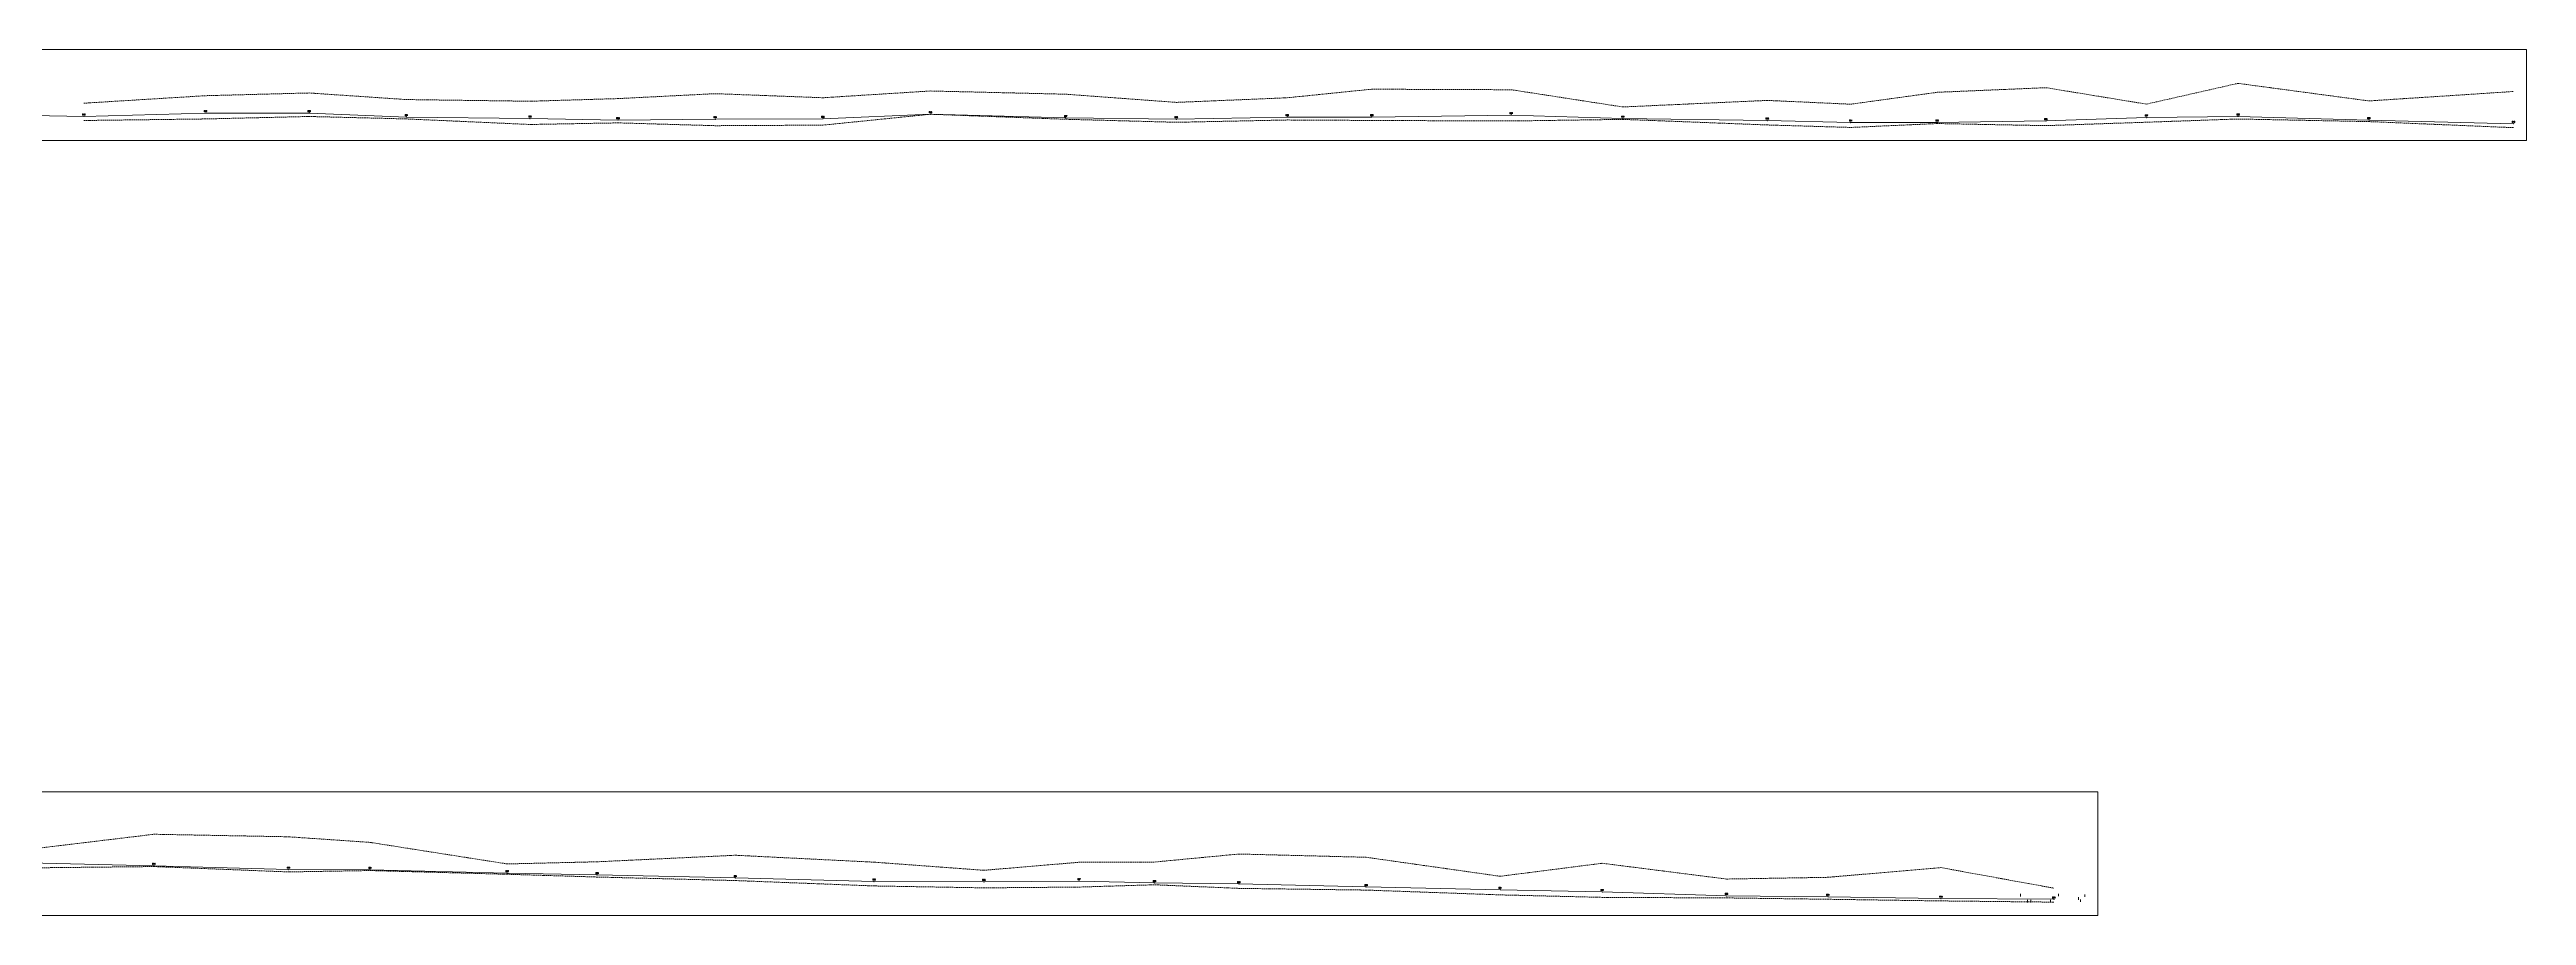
# Model space of a CAD drawing. Header units: feet. Extents: x -143 to 1604, y -1309 to 23.
# Drawn here: x 645 to 1604, y -1218 to -883 of the extents above; entities that cross this region are included whole.
import ezdxf

# ---------------------------------------------------------------- set-up
doc = ezdxf.new("R2010")
doc.units = ezdxf.units.FT
doc.header["$MEASUREMENT"] = 0
doc.linetypes.add('DASHED', pattern=[0.75, 0.5, -0.25])
for name, color, linetype, lineweight, true_color in [('CTRL-PROFILE-BOX', 8, 'Continuous', 0, 0x808080), ('CTRL-PROFILE-CEILING-B', 8, 'DASHED', 0, 0x808080), ('CTRL-PROFILE-CEILING-D', 8, 'DASHED', 0, 0x808080), ('CTRL-PROFILE-FLOOR-B', 8, 'DASHED', 0, 0x808080), ('CTRL-PROFILE-FLOOR-D', 8, 'DASHED', 0, 0x808080), ('CTRL-PROFILE-SHOTS-B', 8, 'Continuous', 9, 0x808080), ('CTRL-PROFILE-SHOTS-D', 8, 'Continuous', 9, 0x808080), ('CTRL-PROFILE-SPLAYS-D', 8, 'Continuous', 0, 0x808080), ('CTRL-PROFILE-STATION-LABELS-B', 1, 'Continuous', 0, 0xff0000), ('CTRL-PROFILE-STATION-LABELS-D', 1, 'Continuous', 0, 0xff0000), ('CTRL-PROFILE-STATIONS-B', 1, 'Continuous', 9, 0xff0000), ('CTRL-PROFILE-STATIONS-D', 1, 'Continuous', 9, 0xff0000)]:
    doc.layers.add(name, color=color, linetype=linetype, lineweight=lineweight, true_color=true_color)
doc.styles.add('textstyle111', font='')
doc.styles.add('textstyle118', font='')
doc.styles.add('textstyle119', font='')
doc.styles.add('textstyle135', font='')
doc.styles.add('textstyle145', font='')
doc.styles.add('textstyle154', font='')
doc.styles.add('textstyle158', font='')
doc.styles.add('textstyle162', font='')
doc.styles.add('textstyle166', font='')
doc.styles.add('textstyle171', font='')
doc.styles.add('textstyle179', font='')
doc.styles.add('textstyle215', font='')
doc.styles.add('textstyle225', font='')
doc.styles.add('textstyle237', font='')
doc.styles.add('textstyle248', font='')
doc.styles.add('textstyle25', font='')
doc.styles.add('textstyle269', font='')
doc.styles.add('textstyle27', font='')
doc.styles.add('textstyle278', font='')
doc.styles.add('textstyle28', font='')
doc.styles.add('textstyle282', font='')
doc.styles.add('textstyle290', font='')
doc.styles.add('textstyle295', font='')
doc.styles.add('textstyle301', font='')
doc.styles.add('textstyle304', font='')
doc.styles.add('textstyle307', font='')
doc.styles.add('textstyle317', font='')
doc.styles.add('textstyle32', font='')
doc.styles.add('textstyle321', font='')
doc.styles.add('textstyle33', font='')
doc.styles.add('textstyle331', font='')
doc.styles.add('textstyle342', font='')
doc.styles.add('textstyle345', font='')
doc.styles.add('textstyle350', font='')
doc.styles.add('textstyle358', font='')
doc.styles.add('textstyle369', font='')
doc.styles.add('textstyle52', font='')
doc.styles.add('textstyle65', font='')
doc.styles.add('textstyle77', font='')
doc.styles.add('textstyle9', font='')
doc.styles.add('textstyle99', font='')
doc.styles.get('textstyle111').set_extended_font_data('standard')
doc.styles.get('textstyle118').set_extended_font_data('standard')
doc.styles.get('textstyle119').set_extended_font_data('standard')
doc.styles.get('textstyle135').set_extended_font_data('standard')
doc.styles.get('textstyle145').set_extended_font_data('standard')
doc.styles.get('textstyle154').set_extended_font_data('standard')
doc.styles.get('textstyle158').set_extended_font_data('standard')
doc.styles.get('textstyle162').set_extended_font_data('standard')
doc.styles.get('textstyle166').set_extended_font_data('standard')
doc.styles.get('textstyle171').set_extended_font_data('standard')
doc.styles.get('textstyle179').set_extended_font_data('standard')
doc.styles.get('textstyle215').set_extended_font_data('standard')
doc.styles.get('textstyle225').set_extended_font_data('standard')
doc.styles.get('textstyle237').set_extended_font_data('standard')
doc.styles.get('textstyle248').set_extended_font_data('standard')
doc.styles.get('textstyle25').set_extended_font_data('standard')
doc.styles.get('textstyle269').set_extended_font_data('standard')
doc.styles.get('textstyle27').set_extended_font_data('standard')
doc.styles.get('textstyle278').set_extended_font_data('standard')
doc.styles.get('textstyle28').set_extended_font_data('standard')
doc.styles.get('textstyle282').set_extended_font_data('standard')
doc.styles.get('textstyle290').set_extended_font_data('standard')
doc.styles.get('textstyle295').set_extended_font_data('standard')
doc.styles.get('textstyle301').set_extended_font_data('standard')
doc.styles.get('textstyle304').set_extended_font_data('standard')
doc.styles.get('textstyle307').set_extended_font_data('standard')
doc.styles.get('textstyle317').set_extended_font_data('standard')
doc.styles.get('textstyle32').set_extended_font_data('standard')
doc.styles.get('textstyle321').set_extended_font_data('standard')
doc.styles.get('textstyle33').set_extended_font_data('standard')
doc.styles.get('textstyle331').set_extended_font_data('standard')
doc.styles.get('textstyle342').set_extended_font_data('standard')
doc.styles.get('textstyle345').set_extended_font_data('standard')
doc.styles.get('textstyle350').set_extended_font_data('standard')
doc.styles.get('textstyle358').set_extended_font_data('standard')
doc.styles.get('textstyle369').set_extended_font_data('standard')
doc.styles.get('textstyle52').set_extended_font_data('standard')
doc.styles.get('textstyle65').set_extended_font_data('standard')
doc.styles.get('textstyle77').set_extended_font_data('standard')
doc.styles.get('textstyle9').set_extended_font_data('standard')
doc.styles.get('textstyle99').set_extended_font_data('standard')

msp = doc.modelspace()

# ---------------------------------------------------------------- linework, layer by layer
at = {"layer": 'CTRL-PROFILE-BOX', "flags": 128}
for points in [[(-139.51, -917.93), (1604.39, -917.93), (1604.39, -882.69), (-139.51, -882.69)], [(-125.9, -1217.94), (1438.43, -1217.94), (1438.43, -1170.06), (-125.9, -1170.06)]]:
    msp.add_lwpolyline(points, close=True, dxfattribs=at)
at = {"layer": 'CTRL-PROFILE-CEILING-B'}
msp.add_lwpolyline([(658.49, -903.46), (705.55, -900.56), (745.75, -899.5), (783.38, -902.05), (831.28, -902.7), (865.34, -901.68), (903.03, -899.77), (944.72, -901.35), (986.32, -898.73), (1038.74, -899.98), (1081.54, -903.15), (1124.5, -901.36), (1157.2, -898.04), (1211.25, -898.25), (1254.48, -904.92), (1310.41, -902.38), (1342.69, -903.85), (1376.22, -899.24), (1418.28, -897.45), (1457.25, -903.82), (1492.69, -895.78), (1543.36, -902.58), (1599.39, -898.93)], dxfattribs=at)
at = {"layer": 'CTRL-PROFILE-CEILING-D'}
msp.add_lwpolyline([(631.9, -1192.98), (685.65, -1186.5), (737.7, -1187.48), (769.33, -1189.65), (822.44, -1197.99), (857.27, -1197.16), (910.82, -1194.63), (964.5, -1197.31), (1007.06, -1200.45), (1043.87, -1197.35), (1073.08, -1197.26), (1105.82, -1194.15), (1155.05, -1195.41), (1206.96, -1202.77), (1246.46, -1197.73), (1294.59, -1203.84), (1333.86, -1203.17), (1377.67, -1199.41), (1421.41, -1207.38)], dxfattribs=at)
at = {"layer": 'CTRL-PROFILE-FLOOR-B'}
msp.add_lwpolyline([(658.49, -910.16), (705.55, -909.56), (745.75, -908.6), (783.38, -909.55), (831.28, -911.7), (865.34, -911.08), (903.03, -912.17), (944.72, -911.95), (986.32, -907.73), (1038.74, -909.68), (1081.54, -910.85), (1124.5, -909.96), (1157.2, -910.14), (1211.25, -910.35), (1254.48, -909.72), (1310.41, -911.88), (1342.69, -912.85), (1376.22, -911.34), (1418.28, -912.15), (1457.25, -910.82), (1492.69, -909.58), (1543.36, -910.58), (1599.39, -912.93)], dxfattribs=at)
at = {"layer": 'CTRL-PROFILE-FLOOR-D'}
msp.add_lwpolyline([(631.9, -1199.58), (685.65, -1199), (737.7, -1201.08), (769.33, -1200.55), (822.44, -1201.99), (857.27, -1203.06), (910.82, -1204.43), (964.5, -1206.51), (1007.06, -1207.25), (1043.87, -1206.95), (1073.08, -1206.06), (1105.82, -1207.45), (1155.05, -1208.11), (1206.96, -1209.97), (1246.46, -1210.93), (1294.59, -1211.14), (1333.86, -1211.67), (1377.67, -1212.31), (1421.41, -1212.78)], dxfattribs=at)
at = {"layer": 'CTRL-PROFILE-SHOTS-B'}
for p, q in [((613.92, -907.73), (658.49, -908.56)), ((658.49, -908.56), (705.55, -907.26)), ((705.55, -907.26), (745.75, -907.3)), ((745.75, -907.3), (783.38, -908.85)), ((783.38, -908.85), (831.28, -909.4)), ((831.28, -909.4), (865.34, -909.98)), ((865.34, -909.98), (903.03, -909.67)), ((903.03, -909.67), (944.72, -909.45)), ((944.72, -909.45), (986.32, -907.73)), ((986.32, -907.73), (1038.74, -909.18)), ((1038.74, -909.18), (1081.54, -909.65)), ((1081.54, -909.65), (1124.5, -908.86)), ((1124.5, -908.86), (1157.2, -908.84)), ((1157.2, -908.84), (1211.25, -908.05)), ((1211.25, -908.05), (1254.48, -909.42)), ((1254.48, -909.42), (1310.41, -910.18)), ((1310.41, -910.18), (1342.69, -910.95)), ((1342.69, -910.95), (1376.22, -910.94)), ((1376.22, -910.94), (1418.28, -910.35)), ((1418.28, -910.35), (1457.25, -909.02)), ((1457.25, -909.02), (1492.69, -908.58)), ((1492.69, -908.58), (1543.36, -909.98)), ((1543.36, -909.98), (1599.39, -911.43))]:
    msp.add_line(p, q, dxfattribs=at)
at = {"layer": 'CTRL-PROFILE-SHOTS-D'}
for p, q in [((631.9, -1197.48), (685.65, -1198.7)), ((685.65, -1198.7), (737.7, -1200.18)), ((737.7, -1200.18), (769.33, -1200.25)), ((769.33, -1200.25), (822.44, -1201.59)), ((822.44, -1201.59), (857.27, -1202.26)), ((857.27, -1202.26), (910.82, -1203.43)), ((910.82, -1203.43), (964.5, -1204.81)), ((964.5, -1204.81), (1007.06, -1204.95)), ((1007.06, -1204.95), (1043.87, -1204.65)), ((1043.87, -1204.65), (1073.08, -1205.36)), ((1073.08, -1205.36), (1105.82, -1205.75)), ((1105.82, -1205.75), (1155.05, -1206.91)), ((1155.05, -1206.91), (1206.96, -1207.97)), ((1206.96, -1207.97), (1246.46, -1208.83)), ((1246.46, -1208.83), (1294.59, -1210.34)), ((1294.59, -1210.34), (1333.86, -1210.67)), ((1333.86, -1210.67), (1377.67, -1211.41)), ((1377.67, -1211.41), (1421.41, -1211.68))]:
    msp.add_line(p, q, dxfattribs=at)
at = {"layer": 'CTRL-PROFILE-SPLAYS-D'}
for p, q in [((1408.42, -1210.61), (1408.42, -1209.61)), ((1411.21, -1212.86), (1411.21, -1211.86)), ((1412.43, -1212.94), (1412.43, -1211.94)), ((1420.12, -1212.89), (1420.12, -1211.89)), ((1423.17, -1210.51), (1423.17, -1209.51)), ((1430.86, -1211.89), (1430.86, -1210.89)), ((1431.63, -1212.72), (1431.63, -1211.72)), ((1433.43, -1210.77), (1433.43, -1209.77))]:
    msp.add_line(p, q, dxfattribs=at)
at = {"layer": 'CTRL-PROFILE-STATIONS-B'}
for p in [(658.49, -908.56), (705.55, -907.26), (745.75, -907.3), (783.38, -908.85), (831.28, -909.4), (865.34, -909.98), (903.03, -909.67), (944.72, -909.45), (986.32, -907.73), (1038.74, -909.18), (1081.54, -909.65), (1124.5, -908.86), (1157.2, -908.84), (1211.25, -908.05), (1254.48, -909.42), (1310.41, -910.18), (1342.69, -910.95), (1376.22, -910.94), (1418.28, -910.35), (1457.25, -909.02), (1492.69, -908.58), (1543.36, -909.98), (1599.39, -911.43)]:
    msp.add_point(p, dxfattribs=at)
at = {"layer": 'CTRL-PROFILE-STATIONS-D'}
for p in [(685.65, -1198.7), (737.7, -1200.18), (769.33, -1200.25), (822.44, -1201.59), (857.27, -1202.26), (910.82, -1203.43), (964.5, -1204.81), (1007.06, -1204.95), (1043.87, -1204.65), (1073.08, -1205.36), (1105.82, -1205.75), (1155.05, -1206.91), (1206.96, -1207.97), (1246.46, -1208.83), (1294.59, -1210.34), (1333.86, -1210.67), (1377.67, -1211.41), (1421.41, -1211.68)]:
    msp.add_point(p, dxfattribs=at)

# ---------------------------------------------------------------- texts
at = {"layer": 'CTRL-PROFILE-STATION-LABELS-B', "char_height": 0.5, "width": 100, "attachment_point": 5}
for s, insert, style in [('B18', (658.49, -907.81), 'textstyle28'), ('B19', (705.55, -906.51), 'textstyle158'), ('B20', (745.75, -906.55), 'textstyle321'), ('B21', (783.38, -908.1), 'textstyle304'), ('B22', (831.28, -908.65), 'textstyle295'), ('B23', (865.34, -909.23), 'textstyle9'), ('B24', (903.03, -908.92), 'textstyle345'), ('B25', (944.72, -908.7), 'textstyle32'), ('B26', (986.32, -906.98), 'textstyle52'), ('B27', (1038.74, -908.43), 'textstyle215'), ('B28', (1081.54, -908.9), 'textstyle65'), ('B29', (1124.5, -908.11), 'textstyle77'), ('B30', (1157.2, -908.09), 'textstyle225'), ('B31', (1211.25, -907.3), 'textstyle25'), ('B32', (1254.48, -908.67), 'textstyle27'), ('B33', (1310.41, -909.43), 'textstyle301'), ('B34', (1342.69, -910.2), 'textstyle369'), ('B35', (1376.22, -910.19), 'textstyle99'), ('B36', (1418.28, -909.6), 'textstyle350'), ('B37', (1457.25, -908.27), 'textstyle154'), ('B38', (1492.69, -907.83), 'textstyle119'), ('B39', (1543.36, -909.23), 'textstyle162'), ('B40', (1599.39, -910.68), 'textstyle282')]:
    msp.add_mtext(s, dxfattribs=dict(at, insert=insert, style=style))
at = {"layer": 'CTRL-PROFILE-STATION-LABELS-D', "char_height": 0.5, "width": 100, "attachment_point": 5}
for s, insert, style in [('D19', (685.65, -1197.95), 'textstyle358'), ('D20', (737.7, -1199.43), 'textstyle317'), ('D21', (769.33, -1199.5), 'textstyle135'), ('D22', (822.44, -1200.84), 'textstyle171'), ('D23', (857.27, -1201.51), 'textstyle269'), ('D24', (910.82, -1202.68), 'textstyle145'), ('D25', (964.5, -1204.06), 'textstyle166'), ('D26', (1007.06, -1204.2), 'textstyle118'), ('D27', (1043.87, -1203.9), 'textstyle290'), ('D28', (1073.08, -1204.61), 'textstyle278'), ('D29', (1105.82, -1205), 'textstyle111'), ('D30', (1155.05, -1206.16), 'textstyle248'), ('D31', (1206.96, -1207.22), 'textstyle342'), ('D32', (1246.46, -1208.08), 'textstyle33'), ('D33', (1294.59, -1209.59), 'textstyle307'), ('D34', (1333.86, -1209.92), 'textstyle331'), ('D35', (1377.67, -1210.66), 'textstyle179'), ('D36', (1421.41, -1210.93), 'textstyle237')]:
    msp.add_mtext(s, dxfattribs=dict(at, insert=insert, style=style))

doc.saveas('drawing.dxf')
